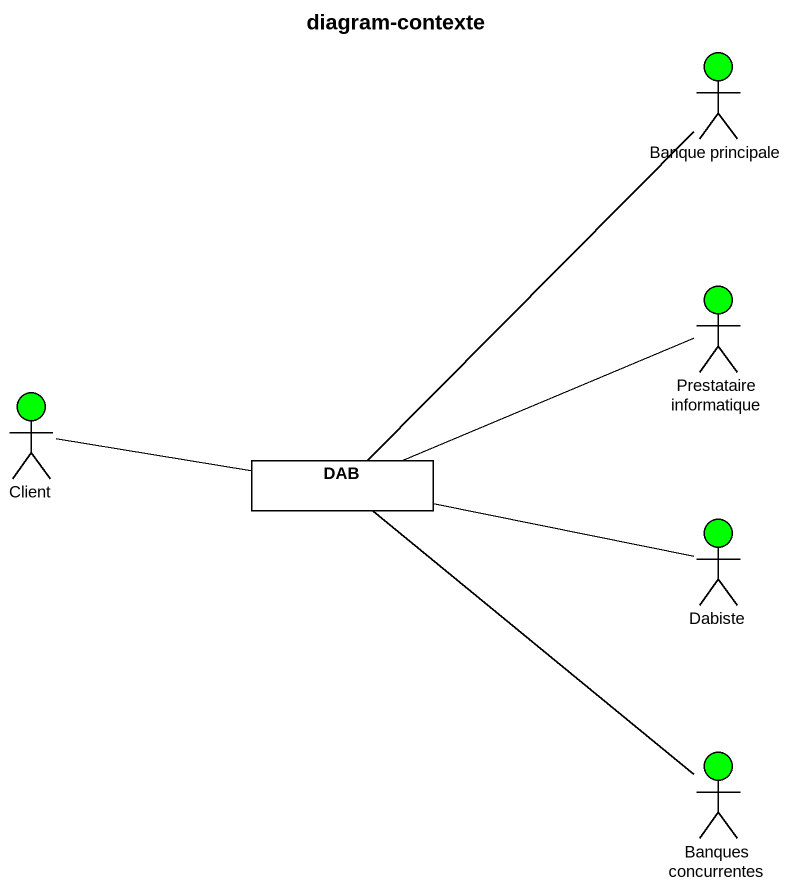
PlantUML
@startuml
title diagram-contexte
actor "Banque principale" as Banque_principale #00FF00
actor "Prestataire informatique" as Prestataire_informatique #00FF00
actor Client #00FF00
rectangle DAB
actor Dabiste #00FF00
actor "Banques concurrentes" as Banques_concurrentes #00FF00
Banque_principale -- DAB
Prestataire_informatique -left- DAB
Client -right- DAB
Dabiste -left- DAB
Banques_concurrentes -up- DAB
@enduml
